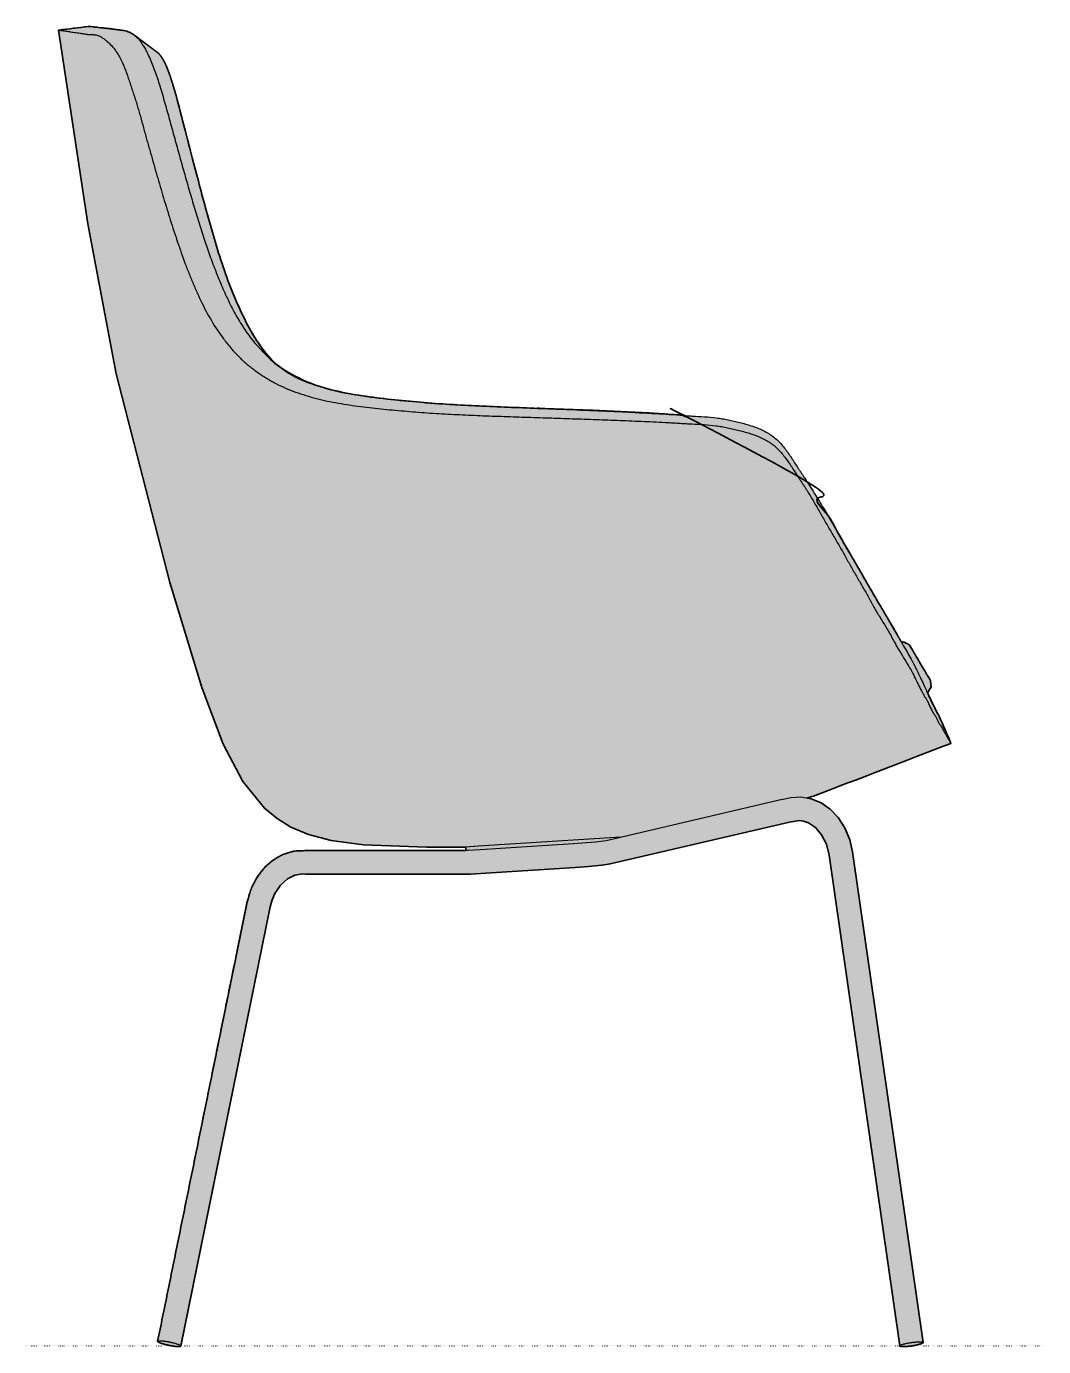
# Model space of a CAD drawing. Header units: millimetres. Extents: x 0 to 1796, y -1115 to 893.
# Drawn here: x 1108 to 1796, y 0 to 892 of the extents above; entities that cross this region are included whole.
import ezdxf

# ---------------------------------------------------------------- set-up
doc = ezdxf.new("R2010")
doc.units = ezdxf.units.MM
doc.linetypes.add('Dots', pattern=[1, 0, -1])
doc.layers.add('Blocks', color=7, linetype='Continuous')
doc.layers.add('Blocks$Fill', color=7, linetype='Continuous', true_color=0xffffff)
for name, color, linetype, lineweight, true_color in [('Blocks$Inner', 7, 'Continuous', 25, 0x007f00), ('Blocks$Outline', 7, 'Continuous', 35, 0xff3f3f), ('Groud', 7, 'Dots', 25, 0x243775)]:
    doc.layers.add(name, color=color, linetype=linetype, lineweight=lineweight, true_color=true_color)

# ---------------------------------------------------------------- blocks, each defined once
blk = doc.blocks.new('Little Giraffe Lounge Chair Side')
at = {"layer": 'Blocks$Fill'}
blk.add_hatch(color=256, dxfattribs=at).paths.add_polyline_path([(88.68, 3.18), (88.67, 3.17), (88.67, 3.17), (88.67, 3.17), (88.67, 3.16), (88.67, 3.16), (88.67, 3.15), (88.67, 3.15), (88.67, 3.15), (88.67, 3.14), (88.67, 3.14), (88.67, 3.14), (88.67, 3.13), (88.67, 3.13), (88.67, 3.12), (88.67, 3.12), (88.67, 3.12), (88.67, 3.11), (88.67, 3.11), (88.67, 3.1), (88.67, 3.1), (88.68, 3.1), (88.68, 3.09), (88.68, 3.09), (88.68, 3.08), (88.68, 3.08), (88.68, 3.07), (88.69, 3.06), (88.69, 3.05), (88.69, 3.04), (88.7, 3.04), (88.7, 3.03), (88.71, 3.02), (88.71, 3.01), (88.72, 3), (88.72, 2.99), (88.73, 2.98), (88.74, 2.97), (88.74, 2.96), (88.75, 2.95), (88.76, 2.94), (88.77, 2.93), (88.77, 2.92), (88.78, 2.91), (88.8, 2.89), (88.82, 2.87), (88.85, 2.85), (88.87, 2.83), (88.89, 2.81), (88.92, 2.79), (88.95, 2.77), (88.98, 2.74), (89.01, 2.72), (89.08, 2.67), (89.16, 2.63), (89.24, 2.58), (89.33, 2.53), (89.44, 2.47), (89.57, 2.4), (89.7, 2.34), (89.85, 2.27), (90.17, 2.13), (90.53, 1.99), (90.91, 1.85), (91.33, 1.71), (92.24, 1.42), (93.23, 1.14), (94.25, 0.88), (95.28, 0.64), (96.28, 0.43), (98.03, 0.1), (98.93, -0.04), (99.81, -0.17), (100.67, -0.26), (101.47, -0.34), (101.84, -0.36), (102.19, -0.38), (102.52, -0.39), (102.82, -0.39), (103.01, -0.39), (103.18, -0.38), (103.34, -0.37), (103.48, -0.36), (103.62, -0.34), (103.68, -0.33), (103.74, -0.32), (103.8, -0.31), (103.85, -0.3), (103.91, -0.29), (103.96, -0.28), (104, -0.27), (104.04, -0.25), (104.06, -0.25), (104.08, -0.24), (104.1, -0.23), (104.12, -0.23), (104.14, -0.22), (104.15, -0.21), (104.17, -0.2), (104.19, -0.2), (104.2, -0.19), (104.21, -0.18), (104.23, -0.17), (104.24, -0.16), (104.25, -0.16), (104.26, -0.15), (104.26, -0.15), (104.27, -0.14), (104.27, -0.14), (104.28, -0.13), (104.28, -0.13), (104.29, -0.13), (104.29, -0.12), (104.3, -0.12), (104.3, -0.11), (104.31, -0.11), (104.31, -0.1), (104.31, -0.1), (104.32, -0.09), (104.32, -0.09), (104.32, -0.08), (104.33, -0.08), (104.33, -0.07), (104.33, -0.07), (104.34, -0.07), (104.34, -0.06), (104.34, -0.06), (104.34, -0.05), (104.34, -0.05), (104.35, -0.04), (104.35, -0.04), (104.35, -0.03), (104.35, -0.03), (104.35, -0.02), (104.35, -0.02), (104.35, -0.01), (104.36, 0), (164.76, 296.92), (166.05, 301.61), (167.93, 306), (171.74, 311.66), (176.36, 315.81), (181.43, 318.31), (186.66, 319.16), (188.9, 319.05), (299.87, 319.1), (370.78, 323.47), (379.91, 324.16), (388.88, 325.12), (394.49, 325.89), (515.6, 354.24), (522.37, 355.27), (525.08, 354.88), (528.49, 353.7), (533.15, 350.59), (537.33, 345.7), (540.57, 339.22), (542.45, 331.75), (590.14, 0.07), (590.14, 0.06), (590.14, 0.06), (590.14, 0.05), (590.14, 0.05), (590.14, 0.04), (590.14, 0.04), (590.14, 0.04), (590.14, 0.03), (590.15, 0.03), (590.15, 0.02), (590.15, 0.02), (590.15, 0.01), (590.15, 0.01), (590.16, 0), (590.16, 0), (590.16, -0.01), (590.16, -0.01), (590.17, -0.02), (590.17, -0.02), (590.17, -0.03), (590.18, -0.03), (590.18, -0.03), (590.18, -0.04), (590.19, -0.04), (590.19, -0.05), (590.2, -0.05), (590.2, -0.06), (590.2, -0.06), (590.21, -0.07), (590.21, -0.07), (590.22, -0.07), (590.22, -0.08), (590.23, -0.09), (590.25, -0.1), (590.26, -0.11), (590.27, -0.11), (590.28, -0.12), (590.3, -0.13), (590.31, -0.14), (590.33, -0.15), (590.34, -0.15), (590.36, -0.16), (590.38, -0.17), (590.4, -0.18), (590.43, -0.19), (590.47, -0.21), (590.52, -0.22), (590.57, -0.24), (590.62, -0.25), (590.67, -0.26), (590.72, -0.28), (590.84, -0.3), (590.97, -0.32), (591.12, -0.34), (591.27, -0.36), (591.43, -0.37), (591.61, -0.39), (591.91, -0.4), (592.24, -0.41), (592.59, -0.42), (592.97, -0.41), (593.77, -0.39), (594.64, -0.34), (595.53, -0.26), (596.44, -0.17), (598.22, 0.05), (599.66, 0.28), (601.12, 0.55), (601.84, 0.7), (602.53, 0.86), (603.18, 1.02), (603.77, 1.19), (604.31, 1.35), (604.55, 1.44), (604.78, 1.52), (604.98, 1.6), (605.17, 1.68), (605.33, 1.75), (605.41, 1.79), (605.48, 1.83), (605.55, 1.86), (605.61, 1.9), (605.66, 1.93), (605.72, 1.97), (605.74, 1.98), (605.76, 2), (605.78, 2.02), (605.81, 2.03), (605.82, 2.05), (605.84, 2.07), (605.86, 2.08), (605.87, 2.1), (605.89, 2.11), (605.9, 2.12), (605.9, 2.13), (605.91, 2.14), (605.92, 2.14), (605.92, 2.15), (605.93, 2.16), (605.93, 2.17), (605.94, 2.17), (605.94, 2.18), (605.95, 2.19), (605.95, 2.2), (605.95, 2.2), (605.96, 2.21), (605.96, 2.22), (605.96, 2.22), (605.97, 2.23), (605.97, 2.24), (605.97, 2.24), (605.97, 2.25), (605.97, 2.26), (605.98, 2.27), (605.98, 2.27), (605.98, 2.28), (605.98, 2.29), (605.98, 2.29), (605.98, 2.3), (605.98, 2.3), (605.98, 2.31), (605.98, 2.32), (605.98, 2.32), (605.98, 2.33), (558.29, 334.02), (556.46, 342.13), (553.16, 350.26), (548.65, 357.32), (543.26, 363), (537.07, 367.28), (530.33, 370.04), (527.48, 370.53), (531.88, 371.72), (624.8, 407.47), (616.79, 425.91), (616.59, 426.23), (616.35, 426.64), (615.74, 427.73), (615, 429.12), (611.17, 436.89), (608.91, 441.51), (611.31, 445.68), (610.99, 449.6), (610.98, 449.62), (610.98, 449.64), (610.97, 449.67), (610.96, 449.71), (610.94, 449.75), (610.93, 449.8), (610.91, 449.84), (610.87, 449.94), (610.82, 450.05), (610.77, 450.16), (610.65, 450.41), (610.5, 450.69), (610.33, 450.99), (597.28, 473.11), (597.25, 473.16), (597.24, 473.19), (597.19, 473.27), (597.13, 473.34), (597.08, 473.41), (597.02, 473.49), (596.96, 473.56), (596.89, 473.64), (596.83, 473.71), (596.76, 473.79), (596.68, 473.86), (596.6, 473.94), (596.52, 474.01), (596.44, 474.09), (596.34, 474.16), (596.25, 474.24), (596.15, 474.32), (596.05, 474.39), (595.94, 474.47), (595.83, 474.54), (595.71, 474.62), (595.58, 474.69), (595.45, 474.77), (595.32, 474.84), (595.03, 474.99), (594.73, 475.14), (594.4, 475.29), (594.05, 475.43), (593.67, 475.57), (593.1, 475.77), (592.47, 475.96), (591.78, 476.16), (591.02, 476.35), (538.8, 566.16), (529.13, 581.91), (516.94, 600.55), (514.65, 603.89), (513.47, 605.51), (512.26, 607.09), (511.02, 608.63), (510.38, 609.38), (509.73, 610.11), (509.07, 610.82), (508.4, 611.52), (507.71, 612.2), (507.01, 612.86), (506.3, 613.5), (505.57, 614.12), (504.83, 614.72), (504.07, 615.3), (503.29, 615.86), (502.49, 616.39), (501.68, 616.91), (500.85, 617.4), (500.01, 617.88), (499.15, 618.34), (498.28, 618.79), (497.39, 619.22), (496.5, 619.63), (495.59, 620.03), (493.73, 620.79), (491.84, 621.49), (489.92, 622.15), (487.98, 622.76), (486.01, 623.34), (482.05, 624.39), (474.16, 626.21), (472.21, 626.61), (470.25, 626.97), (468.28, 627.27), (466.29, 627.54), (462.31, 627.97), (458.29, 628.3), (448.1, 628.89), (446.9, 628.98), (444.46, 629.23), (439.2, 629.62), (298.75, 635.93), (275.56, 637.35), (252.55, 639.36), (241.15, 640.59), (229.88, 642.01), (224.32, 642.81), (218.82, 643.72), (213.4, 644.76), (210.72, 645.34), (208.07, 645.98), (205.34, 646.69), (202.64, 647.46), (199.97, 648.29), (197.33, 649.18), (194.71, 650.13), (192.13, 651.14), (189.57, 652.2), (187.04, 653.32), (184.54, 654.5), (182.06, 655.74), (179.62, 657.04), (177.2, 658.39), (174.81, 659.8), (172.45, 661.28), (170.11, 662.81), (167.8, 664.39), (167.19, 665.09), (166.01, 666.44), (163.64, 669.29), (161.59, 671.86), (159.59, 674.49), (157.66, 677.18), (155.78, 679.93), (153.96, 682.74), (152.2, 685.61), (150.51, 688.53), (148.87, 691.5), (147.28, 694.52), (145.74, 697.58), (142.8, 703.8), (140.06, 710.15), (137.51, 716.6), (135.16, 723.13), (130.76, 736.41), (126.6, 749.98), (99.74, 850.27), (97.5, 857.46), (96.44, 860.53), (95.28, 863.55), (94.5, 865.42), (93.75, 867.09), (93.25, 868.1), (92.67, 869.19), (91.91, 870.52), (91.42, 871.32), (91.14, 871.74), (90.97, 871.99), (90.85, 872.15), (90.63, 872.43), (90.52, 872.57), (90.3, 872.83), (89.95, 873.22), (89.59, 873.6), (89.29, 873.9), (89, 874.19), (88.71, 874.45), (88.41, 874.7), (88.23, 874.85), (88.05, 874.99), (73.45, 885.89), (72.38, 886.68), (71.91, 887.02), (71.38, 887.39), (71.21, 887.5), (71.04, 887.61), (70.87, 887.71), (70.7, 887.81), (70.52, 887.91), (70.35, 887.99), (70.17, 888.08), (69.99, 888.16), (69.81, 888.24), (69.45, 888.38), (69.09, 888.51), (68.26, 888.79), (67.8, 888.93), (67.35, 889.05), (66.91, 889.16), (66.47, 889.26), (66.03, 889.35), (65.17, 889.51), (63.46, 889.77), (55.37, 890.82), (49.97, 891.35), (44.61, 891.98), (43.66, 892.07), (42.79, 892.14), (42.1, 892.18), (41.87, 892.19), (41.78, 892.19), (41.75, 892.19), (41.73, 892.19), (41.72, 892.19), (21.97, 889.74), (21.92, 889.74), (21.88, 889.74), (21.86, 889.75), (21.84, 889.75), (21.83, 889.75), (21.81, 889.75), (21.81, 889.75), (21.8, 889.75), (21.79, 889.75), (21.79, 889.74), (21.79, 889.74), (21.78, 889.74), (21.78, 889.74), (21.78, 889.74), (21.78, 889.74), (21.78, 889.74), (21.77, 889.74), (21.77, 889.74), (21.77, 889.74), (21.77, 889.74), (21.77, 889.74), (21.77, 889.74), (21.77, 889.74), (21.77, 889.74), (21.77, 889.74), (21.77, 889.74), (21.77, 889.74), (21.77, 889.74), (21.77, 889.74), (21.77, 889.74), (21.76, 889.74), (21.76, 889.74), (21.76, 889.74), (21.76, 889.74), (21.76, 889.74), (21.76, 889.74), (21.76, 889.74), (21.76, 889.74), (21.76, 889.74), (21.76, 889.74), (21.76, 889.74), (21.76, 889.74), (21.76, 889.74), (21.76, 889.74), (21.76, 889.73), (21.76, 889.73), (21.76, 889.73), (21.76, 889.73), (21.76, 889.73), (21.76, 889.73), (21.76, 889.73), (21.76, 889.73), (21.76, 889.73), (21.76, 889.73), (21.76, 889.73), (21.76, 889.73), (21.76, 889.73), (21.76, 889.73), (21.76, 889.73), (21.76, 889.73), (21.76, 889.73), (21.76, 889.73), (21.76, 889.73), (21.76, 889.73), (21.76, 889.73), (21.76, 889.73), (21.76, 889.73), (21.76, 889.73), (21.76, 889.73), (21.76, 889.73), (21.76, 889.73), (21.76, 889.73), (21.76, 889.73), (21.76, 889.73), (21.76, 889.73), (21.76, 889.73), (41.42, 758.82), (60.68, 657.36), (96.8, 516.23), (118.49, 445.18), (132.95, 406.83), (146.2, 381.63), (160.89, 363.61), (169.34, 356.58), (178.78, 350.81), (190.65, 345.83), (206.01, 341.78), (227.87, 338.75), (270.4, 337.19), (290.82, 337.23), (296.86, 337.33), (297.02, 334.96), (190.02, 334.99), (180.8, 334.62), (173.78, 332.53), (167.02, 328.8), (160.91, 323.53), (155.71, 316.8), (151.69, 308.87), (149.09, 300.1)], flags=0)
at = {"layer": 'Blocks$Inner'}
for p, q in [((21.78, 889.71), (41.72, 892.19)), ((296.86, 337.33), (297.03, 334.87))]:
    blk.add_line(p, q, dxfattribs=at)
for points in [[(401.8, 344), (305.2, 337.9), (296.86, 337.33), (290.82, 337.23), (270.4, 337.19), (227.87, 338.75), (206.01, 341.78), (190.65, 345.83), (178.78, 350.81), (169.34, 356.58), (160.89, 363.61), (146.2, 381.63), (132.95, 406.83), (118.49, 445.18), (96.8, 516.23), (60.68, 657.36), (41.42, 758.82), (21.76, 889.73), (21.76, 889.73)], [(72.27, 886.76), (73.45, 885.89), (88.05, 874.99)], [(610.99, 449.6), (611.31, 445.68), (608.91, 441.51)], [(616.79, 425.91), (624.8, 407.47), (531.88, 371.72), (527.48, 370.53)], [(510.8, 369.48), (391.71, 341.64), (384.48, 340.71), (375.8, 339.87), (369.79, 339.44), (320.27, 336.39), (306.6, 335.52), (298.27, 334.96), (190.02, 334.99), (180.8, 334.62), (173.78, 332.53), (167.02, 328.8), (160.91, 323.53), (155.71, 316.8), (151.69, 308.87), (149.09, 300.1), (88.67, 3.17)], [(510.52, 369.4), (516.55, 370.92), (523.23, 371.24), (530.33, 370.04), (537.07, 367.28), (543.26, 363), (548.65, 357.32), (553.16, 350.26), (556.46, 342.13), (558.29, 334.02), (605.98, 2.32)], [(590.14, 0.05), (542.45, 331.75), (540.57, 339.22), (537.33, 345.7), (533.15, 350.59), (528.49, 353.7), (525.08, 354.88), (522.37, 355.27), (515.6, 354.24), (394.49, 325.89), (388.88, 325.12), (379.91, 324.16), (370.78, 323.47), (299.87, 319.1), (188.9, 319.05), (186.66, 319.16), (181.43, 318.31), (176.36, 315.81), (171.74, 311.66), (167.93, 306), (166.05, 301.61), (164.76, 296.92), (104.35, -0.02)]]:
    blk.add_lwpolyline(points, dxfattribs=at)
for points, knots in [([(21.8, 889.69), (21.65, 889.79), (22.26, 889.69), (25.23, 889.3), (28.95, 888.65), (31.85, 888.26), (34.44, 887.91), (36.52, 887.6), (38.35, 887.31), (39.67, 887.1), (40.44, 886.97), (41.02, 886.87), (41.61, 886.79), (42.4, 886.72), (43.79, 886.67), (45.82, 886.66), (47.93, 886.33), (49.46, 885.72), (50.36, 885.24), (51.03, 884.8), (51.73, 884.3), (52.67, 883.61), (54.38, 882.27), (56.91, 879.96), (59.46, 877), (61.44, 874.14), (63.36, 870.97), (65.63, 866.09), (67.81, 860.27), (69.49, 855.37), (70.72, 851.64), (71.73, 848.53), (72.42, 846.39), (72.82, 845.18), (73.11, 844.28), (73.41, 843.38), (73.8, 842.18), (74.47, 840.05), (75.4, 836.97), (76.49, 833.2), (77.91, 828.13), (79.29, 823.02), (80.68, 817.92), (81.74, 814.14), (82.81, 810.38), (84.24, 805.35), (86.02, 799.05), (88.19, 791.47), (91.13, 781.38), (94.86, 768.82), (99.58, 753.83), (103.76, 741.49), (107.31, 731.74), (110.13, 724.49), (113.1, 717.29), (117.25, 707.78), (122.93, 696.33), (129.58, 685.81), (135.47, 677.97), (140.12, 672.41), (145.14, 667.24), (150.57, 662.5), (155.35, 658.9), (159.3, 656.21), (162.3, 654.27), (165.35, 652.44), (169.55, 650.16), (175.01, 647.61), (181.83, 644.96), (188.81, 642.61), (195.93, 640.57), (205.68, 638.31), (218.27, 636.15), (231.08, 634.49), (241.4, 633.39), (249.25, 632.7), (257.13, 632.05), (264.97, 631.39), (272.82, 630.79), (280.76, 630.31), (288.73, 629.91), (296.67, 629.52), (304.63, 629.16), (315.32, 628.75), (328.82, 628.29), (345.03, 627.78), (360.95, 627.27), (376.84, 626.7), (393.11, 626.14), (409.39, 625.48), (422.91, 624.93), (432.34, 624.45), (437.73, 624.13), (441.77, 623.86), (445.81, 623.61), (451.21, 623.33), (457.95, 622.98), (464.63, 622.39), (469.24, 621.72), (471.86, 621.26), (473.8, 620.85), (475.75, 620.41), (478.38, 619.82), (483.02, 618.72), (489.64, 616.9), (497.18, 614.01), (503.9, 610.17), (509.5, 604.92), (514.37, 598.6), (518.08, 592.92), (520.63, 588.94), (522.08, 586.7), (523.19, 585.04), (524.29, 583.4), (525.02, 582.28), (525.39, 581.71), (525.4, 581.69)], [0, 0, 0, 0, 0.025641, 0.0512821, 0.0641026, 0.0769231, 0.0833333, 0.0897436, 0.0961538, 0.099359, 0.1009615, 0.1025641, 0.1041667, 0.1057692, 0.1089744, 0.1153846, 0.1217949, 0.125, 0.1266026, 0.1282051, 0.1298077, 0.1314103, 0.1346154, 0.1410256, 0.1474359, 0.150641, 0.1538462, 0.1602564, 0.1666667, 0.1698718, 0.1730769, 0.1762821, 0.1778846, 0.1786859, 0.1794872, 0.1802885, 0.1810897, 0.1826923, 0.1858974, 0.1891026, 0.1923077, 0.1987179, 0.2019231, 0.2051282, 0.2083333, 0.2115385, 0.2179487, 0.224359, 0.2307692, 0.2435897, 0.2564103, 0.2692308, 0.275641, 0.2820513, 0.2884615, 0.2948718, 0.3076923, 0.3205128, 0.3269231, 0.3333333, 0.3397436, 0.3461538, 0.3525641, 0.3557692, 0.3589744, 0.3621795, 0.3653846, 0.3717949, 0.3782051, 0.3846154, 0.3910256, 0.3974359, 0.4102564, 0.4230769, 0.4294872, 0.4358974, 0.4423077, 0.4487179, 0.4551282, 0.4615385, 0.4679487, 0.474359, 0.4807692, 0.4871795, 0.5, 0.5128205, 0.525641, 0.5384615, 0.5512821, 0.5641026, 0.5769231, 0.5833333, 0.5865385, 0.5897436, 0.5929487, 0.5961538, 0.6025641, 0.6089744, 0.6121795, 0.6137821, 0.6153846, 0.6169872, 0.6185897, 0.6217949, 0.6282051, 0.6346154, 0.6410256, 0.6474359, 0.6538462, 0.6602564, 0.6634615, 0.6650641, 0.6666667, 0.6682692, 0.6698718, 0.6699098, 0.6699098, 0.6699098, 0.6699098]), ([(41.72, 892.19), (41.99, 892.21), (43.78, 892.08), (46.08, 891.8), (49.06, 891.41), (52.48, 891.13), (55.33, 890.84), (58.44, 890.42), (61.18, 890.07), (63.46, 889.77), (65.74, 889.45), (67.47, 889.07), (68.72, 888.64)], [20.093282, 20.093282, 20.093282, 20.093282, 20.393282, 20.493282, 20.643282, 20.718282, 20.793282, 20.868282, 20.943282, 20.980782, 21.018282, 21.093282, 21.093282, 21.093282, 21.093282]), ([(71.55, 887.27), (72.08, 886.92), (72.86, 886.33), (73.96, 885.4), (74.59, 884.83), (74.91, 884.53)], [22.093282, 22.093282, 22.093282, 22.093282, 22.593282, 22.843282, 23.093282, 23.093282, 23.093282, 23.093282]), ([(88.05, 874.99), (88.17, 874.9), (88.68, 874.5), (89.19, 874.02), (89.59, 873.6)], [-569.8972977, -569.8972977, -569.8972977, -569.8972977, -569.7406453, -569.2405778, -569.2405778, -569.2405778, -569.2405778]), ([(81.58, 874.4), (82.27, 873.03), (83.61, 870.16), (86.18, 863.96), (87.87, 859.11), (88.93, 855.88)], [26.093282, 26.093282, 26.093282, 26.093282, 26.343282, 26.593282, 27.093282, 27.093282, 27.093282, 27.093282]), ([(90.3, 872.83), (90.37, 872.74), (90.48, 872.61), (90.63, 872.43), (90.74, 872.29), (90.85, 872.15), (90.96, 872.01), (91.05, 871.87), (91.21, 871.65), (91.42, 871.32), (91.6, 871.02), (91.7, 870.87)], [-568.240578, -568.240578, -568.240578, -568.240578, -567.635215, -567.332534, -567.029852, -566.719519, -566.409187, -566.164919, -565.920652, -565.155963, -564.391274, -564.391274, -564.391274, -564.391274]), ([(91.7, 870.87), (91.77, 870.75), (91.87, 870.58), (92.02, 870.34), (92.18, 870.06), (92.35, 869.76), (92.53, 869.44), (92.67, 869.19), (92.81, 868.93), (92.96, 868.66), (93.1, 868.38), (93.24, 868.11), (93.37, 867.85), (93.5, 867.6), (93.62, 867.35), (93.7, 867.17), (93.75, 867.09)], [-564.391274, -564.391274, -564.391274, -564.391274, -563.796584, -563.49924, -563.201895, -562.437708, -562.055614, -561.67352, -561.264848, -560.856176, -560.447503, -560.038831, -559.681013, -559.323195, -558.965376, -558.607558, -558.607558, -558.607558, -558.607558]), ([(93.75, 867.09), (93.77, 867.02), (93.83, 866.9), (93.92, 866.71), (94.01, 866.52), (94.1, 866.32), (94.2, 866.1), (94.34, 865.8), (94.61, 865.17), (94.94, 864.39), (95.28, 863.55), (95.53, 862.93), (95.77, 862.32), (95.99, 861.73), (96.22, 861.13), (96.44, 860.53), (96.65, 859.92), (96.87, 859.31), (97.08, 858.7), (97.29, 858.08), (97.5, 857.46), (97.71, 856.81), (97.93, 856.13), (98.36, 854.8), (98.66, 853.82)], [-558.607558, -558.607558, -558.607558, -558.607558, -558.349742, -558.091927, -557.834111, -557.576295, -557.277526, -556.978758, -556.38122, -554.808754, -554.022522, -553.236289, -552.525683, -551.815077, -551.104471, -550.393865, -549.688457, -548.983049, -548.277641, -547.572232, -546.873642, -546.175052, -545.392966, -541.738693, -541.738693, -541.738693, -541.738693]), ([(88.93, 855.88), (89.47, 854.21), (90.58, 850.62), (92.3, 844.72), (94, 838.76), (95.52, 833.32), (97.07, 827.76), (98.64, 822.07), (100.22, 816.34), (102.31, 808.73), (104.94, 799.23), (108.16, 787.76), (111.47, 776.37), (114.31, 766.83), (116.66, 759.15), (118.48, 753.31), (120.29, 747.68), (122.06, 742.43), (123.94, 737.16), (126.02, 731.56), (128.22, 725.86), (131.21, 718.45), (135.14, 709.4), (140.3, 698.97), (146.12, 689.13), (150.48, 683.06), (152.79, 680.15), (157.13, 674.7), (161.93, 669.68), (167.19, 665.09)], [27.0932816, 27.0932816, 27.0932816, 27.0932816, 27.1160089, 27.1387361, 27.1614634, 27.1841907, 27.206918, 27.2296452, 27.2523725, 27.2750998, 27.3205543, 27.3660089, 27.4114634, 27.456918, 27.4796452, 27.5023725, 27.5250998, 27.5478271, 27.5705543, 27.5932816, 27.6160089, 27.6387361, 27.6841907, 27.7296452, 27.7750998, 27.8205543, 27.8205543, 27.8205543, 27.9057593, 27.9057593, 27.9057593, 27.9057593]), ([(98.66, 853.82), (98.7, 853.69), (98.78, 853.42), (98.91, 853.04), (99.02, 852.67), (99.17, 852.18), (99.36, 851.55), (99.57, 850.87), (99.74, 850.27), (99.95, 849.55), (100.17, 848.81), (100.39, 848.03), (100.56, 847.43), (100.73, 846.83), (100.84, 846.43), (100.89, 846.23)], [-541.738693, -541.738693, -541.738693, -541.738693, -541.292719, -540.846744, -540.458325, -540.069905, -539.235835, -538.401764, -537.850892, -537.30002, -536.07764, -535.436239, -534.794838, -534.158371, -533.521905, -533.521905, -533.521905, -533.521905]), ([(167.8, 664.39), (180.03, 655.77), (193.45, 649.63), (208.07, 645.98), (215.11, 644.22), (229.74, 641.85), (252.51, 639.27), (275.53, 637.25), (298.74, 635.86), (322.04, 634.86), (345.45, 633.99), (368.9, 633.09), (400.15, 631.8), (423.69, 630.73), (439.2, 629.62)], [-532.641516, -532.641516, -532.641516, -532.641516, -532.433962, -532.433962, -532.433962, -532.333962, -532.233962, -532.133962, -532.033962, -531.933962, -531.833962, -531.733962, -531.633962, -531.433962, -531.433962, -531.433962, -531.433962]), ([(433.37, 630.01), (433.02, 630.03), (429.52, 630.27), (422.88, 630.7), (410.29, 631.4), (394.55, 632.16), (373.52, 633.02), (357.18, 633.6), (347.13, 633.96), (345.46, 634.03)], [-0.9357013, -0.9357013, -0.9357013, -0.9357013, -0.9318182, -0.8977273, -0.8636364, -0.7954545, -0.7272727, -0.6363636, -0.6181801, -0.6181801, -0.6181801, -0.6181801]), ([(444.19, 629.26), (444.51, 629.24), (447.19, 628.92), (451.56, 628.7), (458.3, 628.34), (464.98, 627.75), (469.6, 627.09), (472.21, 626.62), (474.16, 626.22), (476.11, 625.78), (478.74, 625.19), (483.37, 624.09), (489.99, 622.27), (497.53, 619.37), (504.25, 615.53), (509.85, 610.29), (514.72, 603.97), (518.43, 598.29), (520.98, 594.31), (522.44, 592.07), (523.54, 590.41), (524.64, 588.77), (525.37, 587.64), (525.74, 587.07), (525.75, 587.06)], [-530.43396177, -530.43396177, -530.43396177, -530.43396177, -530.43319377, -530.42998864, -530.42357838, -530.41716813, -530.413963, -530.41236044, -530.41075787, -530.40915531, -530.40755274, -530.40434762, -530.39793736, -530.3915271, -530.38511685, -530.37870659, -530.37229633, -530.36588608, -530.36268095, -530.36107838, -530.35947582, -530.35787326, -530.35627069, -530.35623265, -530.35623265, -530.35623265, -530.35623265]), ([(525.45, 581.61), (526.15, 580.54), (528.24, 577.22), (531.64, 571.58), (535.62, 564.68), (539.53, 557.74), (543.5, 550.89), (547.49, 544.14), (550.76, 538.51), (553.33, 533.97), (555.2, 530.52), (557.08, 527.09), (559.65, 522.6), (562.9, 517.07), (566.1, 511.56), (568.25, 507.68), (569.46, 505.45), (570.34, 503.77), (571.23, 502.1), (572.45, 499.91), (574.65, 496.13), (577.89, 490.89), (581.07, 485.73), (583.16, 482.12), (584.3, 480.06), (585.12, 478.51), (585.94, 476.96), (587.06, 474.93), (589.05, 471.44), (591.96, 466.66), (595.35, 461.2), (598.35, 455.98), (600.85, 450.92), (603.17, 446.21), (605, 442.67), (606.25, 440.44), (606.95, 439.23), (607.47, 438.36), (607.98, 437.51), (608.6, 436.4), (609.58, 434.51), (610.75, 432), (611.79, 429.8), (612.55, 428.44), (613, 427.72), (613.35, 427.21), (613.7, 426.72), (614.11, 426.07), (614.76, 424.97), (615.48, 423.49), (616.1, 422.16), (616.63, 421.19), (617.08, 420.53), (617.55, 419.91), (618.1, 419.09), (618.68, 418.08), (619.27, 416.9), (620.05, 415.42), (621.03, 413.77), (622.03, 412.05), (622.83, 410.59), (623.56, 409.48), (624.08, 408.63), (624.56, 407.83), (624.8, 407.47)], [0.669993, 0.669993, 0.669993, 0.669993, 0.6730769, 0.6794872, 0.6858974, 0.6923077, 0.6987179, 0.7051282, 0.7115385, 0.7147436, 0.7179487, 0.7211538, 0.724359, 0.7307692, 0.7371795, 0.7403846, 0.7419872, 0.7435897, 0.7451923, 0.7467949, 0.75, 0.7564103, 0.7628205, 0.7660256, 0.7676282, 0.7692308, 0.7708333, 0.7724359, 0.775641, 0.7820513, 0.7884615, 0.7948718, 0.8012821, 0.8076923, 0.8141026, 0.8173077, 0.8189103, 0.8205128, 0.8221154, 0.8237179, 0.8269231, 0.8333333, 0.8397436, 0.8429487, 0.8445513, 0.8461538, 0.8477564, 0.849359, 0.8525641, 0.8589744, 0.8653846, 0.8685897, 0.8717949, 0.875, 0.8782051, 0.8846154, 0.8910256, 0.8974359, 0.9102564, 0.9230769, 0.9358974, 0.9487179, 0.9615385, 0.9997808, 0.9997808, 0.9997808, 0.9997808]), ([(525.75, 587.06), (528.05, 583.67), (532.45, 576.69), (540.94, 562.66), (551.21, 545.08), (563.36, 523.94), (575.27, 503.28), (582.99, 490.3), (586.58, 484.14)], [-530.356233, -530.356233, -530.356233, -530.356233, -530.256233, -530.156233, -529.956233, -529.756233, -529.556233, -529.356233, -529.356233, -529.356233, -529.356233]), ([(591.02, 476.35), (592.08, 476.09), (594.16, 475.48), (596.25, 474.39), (596.97, 473.59), (597.24, 473.19)], [-0.27110297, -0.27110297, -0.27110297, -0.27110297, -0.265625, -0.2578125, -0.25, -0.25, -0.25, -0.25]), ([(597.24, 473.19), (597.32, 473.03), (608.37, 454.2), (609.23, 452.76), (610.29, 451.14), (610.91, 449.94), (610.99, 449.6)], [-0.25, -0.25, -0.25, -0.25, -0.2440476, -0.2261905, -0.1904762, -0.1190476, -0.1190476, -0.1190476, -0.1190476]), ([(605.15, 449.72), (605.91, 448.08), (607.17, 445.23), (609.23, 440.78), (612.13, 434.97), (614.66, 429.64), (616.33, 426.62), (616.79, 425.91)], [-522.356233, -522.356233, -522.356233, -522.356233, -522.284804, -522.213376, -522.070518, -521.784804, -521.356233, -521.356233, -521.356233, -521.356233])]:
    blk.add_open_spline(points, degree=3, knots=knots, dxfattribs=at)
for points in [[(68.72, 888.64), (69.21, 888.48), (70.18, 888.12), (71.11, 887.59), (71.55, 887.27)], [(74.91, 884.53), (75.08, 884.38), (75.44, 884.06), (75.79, 883.69), (75.96, 883.5)], [(75.96, 883.5), (76.37, 882.99), (77.14, 881.96), (77.94, 880.67), (78.36, 879.97)], [(78.36, 879.97), (78.91, 879.19), (80, 877.51), (81.06, 875.51), (81.58, 874.4)], [(89.59, 873.6), (89.71, 873.48), (89.95, 873.22), (90.18, 872.96), (90.3, 872.83)], [(439.2, 629.62), (440.03, 629.56), (441.69, 629.44), (443.36, 629.32), (444.19, 629.26)], [(586.58, 484.14), (588.67, 480.5), (592.63, 473.45), (596.26, 467.27), (597.82, 464.41)], [(597.82, 464.41), (598.16, 463.82), (598.79, 462.66), (599.37, 461.54), (599.65, 461)], [(599.65, 461), (600.07, 460.17), (600.87, 458.58), (601.61, 457.1), (601.96, 456.39)], [(601.96, 456.39), (602.09, 456.12), (602.35, 455.59), (602.6, 455.08), (602.73, 454.82)], [(602.73, 454.82), (602.76, 454.76), (602.82, 454.62), (602.88, 454.49), (602.92, 454.43)], [(602.92, 454.43), (603.07, 454.11), (603.37, 453.49), (603.66, 452.89), (603.8, 452.6)], [(603.8, 452.6), (604.04, 452.08), (604.51, 451.09), (604.94, 450.17), (605.15, 449.72)]]:
    blk.add_open_spline(points, degree=3, dxfattribs=at)
for points, weights in [([(100.89, 846.23), (100.97, 845.95), (101.05, 845.67)], [1, 0.917398757212, 0.918130396506]), ([(88.67, 3.17), (88.62, 2.91), (89.33, 2.53)], [0.999999949133, 0.914981216572, 0.879319634895])]:
    blk.add_rational_spline(points, weights, degree=2, dxfattribs=at)
for points, weights, degree, knots in [([(101.05, 845.67), (103.48, 836.52), (107.04, 822.9), (111.73, 804.66), (116.48, 786.34), (121.34, 768.26), (125.91, 752.24), (128.63, 743.16), (130.75, 736.4), (132.92, 729.72), (135.14, 723.12), (137.48, 716.59), (140.02, 710.14), (142.77, 703.78), (145.71, 697.55), (148.84, 691.48), (153.27, 683.6), (158.21, 676.18), (163.02, 670), (165.21, 667.38), (166.01, 666.44), (166.6, 665.75), (167.2, 665.07), (167.8, 664.39)], [0.918130396506, 1, 1, 1, 1, 1, 1, 1, 1, 1, 1, 1, 1, 1, 1, 1, 1, 1, 1, 1, 1, 1, 1, 1], 3, [-533.5159957, -533.5159957, -533.5159957, -533.5159957, -533.3909957, -533.3284957, -533.2659957, -533.1409957, -533.0784957, -533.0472457, -533.0159957, -532.9847457, -532.9534957, -532.9222457, -532.8909957, -532.8597457, -532.8284957, -532.7972457, -532.7659957, -532.7034957, -532.6722457, -532.6545714, -532.6545714, -532.6545714, -532.6415161, -532.6415161, -532.6415161, -532.6415161]), ([(102.82, -0.39), (100.38, -0.41), (96.28, 0.43), (88.44, 2.02), (88.67, 3.17), (88.75, 3.53), (90.2, 3.55)], [0.860469392694, 0.821728478052, 1, 0.707106781187, 1, 0.885403441409, 0.860480322811], 2, [3.756313, 3.756313, 3.756313, 4.712389, 4.712389, 6.283185, 6.283185, 6.897771, 6.897771, 6.897771]), ([(90.2, 3.55), (92.64, 3.57), (96.75, 2.73), (104.59, 1.14), (104.35, -0.02), (104.28, -0.38), (102.82, -0.39)], [0.860469392694, 0.821728478052, 1, 0.707106781187, 1, 0.885378303135, 0.860469392694], 2, [6.897771, 6.897771, 6.897771, 7.853847, 7.853847, 9.424643, 9.424643, 10.039363, 10.039363, 10.039363]), ([(591.61, -0.39), (590.19, -0.3), (590.14, 0.06), (589.98, 1.19), (597.9, 2.33), (602.08, 2.92), (604.51, 2.77)], [0.861003343036, 0.886583986645, 1, 0.707106781187, 1, 0.820522794542, 0.861003343036], 2, [8.816524, 8.816524, 8.816524, 9.424778, 9.424778, 10.995574, 10.995574, 11.958117, 11.958117, 11.958117]), ([(604.51, 2.77), (605.93, 2.67), (605.98, 2.32), (606.14, 1.19), (598.22, 0.05), (594.04, -0.55), (591.61, -0.39)], [0.861003343036, 0.886583986645, 1, 0.707106781187, 1, 0.820522794542, 0.861003343036], 2, [5.674931, 5.674931, 5.674931, 6.283185, 6.283185, 7.853982, 7.853982, 8.816524, 8.816524, 8.816524])]:
    blk.add_rational_spline(points, weights, degree=degree, knots=knots, dxfattribs=at)
at = {"layer": 'Blocks$Outline'}
for points in [[(21.76, 889.73), (41.42, 758.82), (60.68, 657.36), (96.8, 516.23), (118.49, 445.18), (132.95, 406.83), (146.2, 381.63), (160.89, 363.61), (169.34, 356.58), (178.78, 350.81), (190.65, 345.83), (206.01, 341.78), (227.87, 338.75), (270.4, 337.19), (290.82, 337.23), (296.86, 337.33)], [(611.31, 445.68), (610.99, 449.6)], [(608.91, 441.51), (611.31, 445.68)], [(605.98, 2.33), (558.29, 334.02), (556.46, 342.13), (553.16, 350.26), (548.65, 357.32), (543.26, 363), (537.07, 367.28), (530.33, 370.04), (527.48, 370.53)], [(104.36, 0), (164.76, 296.92), (166.05, 301.61), (167.93, 306), (171.74, 311.66), (176.36, 315.81), (181.43, 318.31), (186.66, 319.16), (188.9, 319.05), (299.87, 319.1), (370.78, 323.47), (379.91, 324.16), (388.88, 325.12), (394.49, 325.89), (515.6, 354.24), (522.37, 355.27), (525.08, 354.88), (528.49, 353.7), (533.15, 350.59), (537.33, 345.7), (540.57, 339.22), (542.45, 331.75), (590.14, 0.07)], [(296.86, 337.33), (297.02, 334.96)]]:
    blk.add_lwpolyline(points, dxfattribs=at)
for points, degree, knots in [([(21.97, 889.74), (21.83, 889.75), (21.76, 889.75), (21.76, 889.73), (21.76, 889.73)], 3, [-0.01434687, -0.01434687, -0.01434687, -0.01434687, -0.00402867, -0.0038261, -0.0038261, -0.0038261, -0.0038261]), ([(72.38, 886.68), (72.34, 886.71), (72.07, 886.92), (71.79, 887.11), (71.55, 887.27), (71.11, 887.59), (70.18, 888.12), (69.21, 888.48), (68.72, 888.64), (67.47, 889.07), (65.74, 889.45), (63.46, 889.77), (61.18, 890.07), (58.44, 890.42), (55.33, 890.84), (52.48, 891.13), (49.06, 891.41), (46.08, 891.8), (43.78, 892.08), (41.99, 892.21), (41.72, 892.19), (35.14, 891.37), (28.55, 890.55), (21.97, 889.74)], 3, [-22.355087, -22.355087, -22.355087, -22.355087, -22.32106, -22.093282, -22.093282, -22.093282, -21.593282, -21.093282, -21.093282, -21.093282, -21.018282, -20.980782, -20.943282, -20.868282, -20.793282, -20.718282, -20.643282, -20.493282, -20.393282, -20.093282, -20.093282, -20.093282, -0.196745, -0.196745, -0.196745, -0.196745]), ([(610.99, 449.6), (610.91, 449.94), (610.29, 451.14), (609.23, 452.76), (608.37, 454.2), (597.32, 473.03), (597.24, 473.19), (596.97, 473.59), (596.25, 474.39), (594.16, 475.48), (592.08, 476.09), (591.02, 476.35)], 3, [0.1190476, 0.1190476, 0.1190476, 0.1190476, 0.1904762, 0.2261905, 0.2440476, 0.25, 0.25, 0.25, 0.2578125, 0.265625, 0.271103, 0.271103, 0.271103, 0.271103]), ([(527.48, 370.53), (528.95, 370.93), (530.42, 371.32), (531.88, 371.72), (562.86, 383.64), (593.83, 395.56), (624.8, 407.47), (622.13, 413.62), (619.46, 419.76), (616.79, 425.91), (616.33, 426.62), (614.66, 429.64), (612.17, 434.9), (609.77, 439.69), (608.91, 441.51), (608.91, 441.51)], 3, [499.256933, 499.256933, 499.256933, 499.256933, 500.256933, 500.256933, 500.256933, 501.256933, 501.256933, 501.256933, 521.356233, 521.356233, 521.356233, 521.784804, 522.070518, 522.202056, 522.202056, 522.202056, 522.202056, 522.202056]), ([(297.02, 334.96), (243.52, 334.98), (190.02, 334.99), (185.41, 334.81), (180.8, 334.62), (177.29, 333.57), (173.78, 332.53), (170.4, 330.67), (167.02, 328.8), (163.97, 326.17), (160.91, 323.53), (158.31, 320.16), (155.71, 316.8), (153.7, 312.84), (151.69, 308.87), (150.39, 304.49), (149.09, 300.1), (118.88, 151.64), (88.68, 3.18)], 2, [178.163737, 178.163737, 178.163737, 285.167845, 285.167845, 286.167845, 286.167845, 287.167845, 287.167845, 288.167845, 288.167845, 289.167845, 289.167845, 290.167845, 290.167845, 291.167845, 291.167845, 292.167845, 292.167845, 595.171962, 595.171962, 595.171962])]:
    blk.add_open_spline(points, degree=degree, knots=knots, dxfattribs=at)
for points, weights, degree, knots in [([(591.02, 476.35), (589.59, 478.86), (588.12, 481.47), (586.58, 484.14), (582.99, 490.3), (575.27, 503.28), (563.36, 523.94), (551.21, 545.08), (540.94, 562.66), (532.45, 576.69), (528.05, 583.67), (525.75, 587.06), (525.74, 587.07), (525.37, 587.64), (524.64, 588.77), (523.54, 590.41), (522.44, 592.07), (520.98, 594.31), (518.43, 598.29), (514.72, 603.97), (509.85, 610.29), (504.25, 615.53), (497.53, 619.37), (489.99, 622.27), (483.37, 624.09), (478.74, 625.19), (476.11, 625.78), (474.16, 626.22), (472.21, 626.62), (469.6, 627.09), (464.98, 627.75), (458.3, 628.34), (451.56, 628.7), (447.19, 628.92), (444.51, 629.24), (444.19, 629.26), (443.36, 629.32), (441.69, 629.44), (440.03, 629.56), (439.2, 629.62), (423.69, 630.73), (400.15, 631.8), (368.9, 633.09), (345.45, 633.99), (322.04, 634.86), (298.74, 635.86), (275.53, 637.25), (252.51, 639.27), (229.74, 641.85), (215.11, 644.22), (208.07, 645.98), (193.45, 649.63), (180.03, 655.77), (167.8, 664.39), (167.6, 664.63), (167, 665.3), (166.4, 665.99), (166.01, 666.44), (165.21, 667.38), (163.02, 670), (158.21, 676.18), (153.27, 683.6), (148.84, 691.48), (145.71, 697.55), (142.77, 703.78), (140.02, 710.14), (137.48, 716.59), (135.14, 723.12), (132.92, 729.72), (130.75, 736.4), (128.63, 743.16), (125.91, 752.24), (121.34, 768.26), (116.48, 786.34), (111.73, 804.66), (107.04, 822.9), (103.48, 836.52), (101.05, 845.67), (101, 845.86), (100.94, 846.05), (100.89, 846.23), (100.84, 846.43), (100.73, 846.83), (100.56, 847.43), (100.39, 848.03), (100.17, 848.81), (99.95, 849.55), (99.74, 850.27), (99.57, 850.87), (99.36, 851.55), (99.17, 852.18), (99.02, 852.67), (98.91, 853.04), (98.78, 853.42), (98.7, 853.69), (98.66, 853.82), (98.36, 854.8), (97.93, 856.13), (97.71, 856.81), (97.5, 857.46), (97.29, 858.08), (97.08, 858.7), (96.87, 859.31), (96.65, 859.92), (96.44, 860.53), (96.22, 861.13), (95.99, 861.73), (95.77, 862.32), (95.53, 862.93), (95.28, 863.55), (94.94, 864.39), (94.61, 865.17), (94.34, 865.8), (94.2, 866.1), (94.1, 866.32), (94.01, 866.52), (93.92, 866.71), (93.83, 866.9), (93.77, 867.02), (93.75, 867.09), (93.7, 867.17), (93.62, 867.35), (93.5, 867.6), (93.37, 867.85), (93.24, 868.11), (93.1, 868.38), (92.96, 868.66), (92.81, 868.93), (92.67, 869.19), (92.53, 869.44), (92.35, 869.76), (92.18, 870.06), (92.02, 870.34), (91.87, 870.58), (91.77, 870.75), (91.7, 870.87), (91.6, 871.02), (91.42, 871.32), (91.21, 871.65), (91.05, 871.87), (90.96, 872.01), (90.85, 872.15), (90.74, 872.29), (90.63, 872.43), (90.48, 872.61), (90.37, 872.74), (90.3, 872.83), (90.18, 872.96), (89.95, 873.22), (89.71, 873.48), (89.59, 873.6), (89.19, 874.02), (88.68, 874.5), (88.17, 874.9), (88.05, 874.99), (83.18, 878.62), (78.31, 882.26), (73.45, 885.89), (73.09, 886.15), (72.73, 886.42), (72.38, 886.68)], [1, 1, 1, 1, 1, 1, 1, 1, 1, 1, 1, 1, 1, 1, 1, 1, 1, 1, 1, 1, 1, 1, 1, 1, 1, 1, 1, 1, 1, 1, 1, 1, 1, 1, 1, 1, 1, 1, 1, 1, 1, 1, 1, 1, 1, 1, 1, 1, 1, 1, 1, 1, 1, 1, 1, 1, 1, 1, 1, 1, 1, 1, 1, 1, 1, 1, 1, 1, 1, 1, 1, 1, 1, 1, 1, 1, 1, 0.918130396506, 0.917642636976, 0.944932504808, 1, 1, 1, 1, 1, 1, 1, 1, 1, 1, 1, 1, 1, 1, 1, 1, 1, 1, 1, 1, 1, 1, 1, 1, 1, 1, 1, 1, 1, 1, 1, 1, 1, 1, 1, 1, 1, 1, 1, 1, 1, 1, 1, 1, 1, 1, 1, 1, 1, 1, 1, 1, 1, 1, 1, 1, 1, 1, 1, 1, 1, 1, 1, 1, 1, 1, 1, 1, 1, 1, 1, 1, 1, 1, 1, 1, 1, 1, 1, 1, 1], 3, [528.989225, 528.989225, 528.989225, 528.989225, 529.356233, 529.356233, 529.356233, 529.556233, 529.756233, 529.956233, 530.156233, 530.256233, 530.356233, 530.356233, 530.356233, 530.356271, 530.357873, 530.359476, 530.361078, 530.362681, 530.365886, 530.372296, 530.378707, 530.385117, 530.391527, 530.397937, 530.404348, 530.407553, 530.409155, 530.410758, 530.41236, 530.413963, 530.417168, 530.423578, 530.429989, 530.433194, 530.433962, 530.433962, 530.433962, 530.933962, 531.433962, 531.433962, 531.433962, 531.633962, 531.733962, 531.833962, 531.933962, 532.033962, 532.133962, 532.233962, 532.333962, 532.433962, 532.433962, 532.433962, 532.641516, 532.641516, 532.641516, 532.645994, 532.654571, 532.654571, 532.654571, 532.672246, 532.703496, 532.765996, 532.797246, 532.828496, 532.859746, 532.890996, 532.922246, 532.953496, 532.984746, 533.015996, 533.047246, 533.078496, 533.140996, 533.265996, 533.328496, 533.390996, 533.515996, 533.515996, 533.515996, 533.521905, 533.521905, 533.521905, 534.158371, 534.794838, 535.436239, 536.07764, 537.30002, 537.850892, 538.401764, 539.235835, 540.069905, 540.458325, 540.846744, 541.292719, 541.738693, 541.738693, 541.738693, 545.392966, 546.175052, 546.873642, 547.572232, 548.277641, 548.983049, 549.688457, 550.393865, 551.104471, 551.815077, 552.525683, 553.236289, 554.022522, 554.808754, 556.38122, 556.978758, 557.277526, 557.576295, 557.834111, 558.091927, 558.349742, 558.607558, 558.607558, 558.607558, 558.965376, 559.323195, 559.681013, 560.038831, 560.447503, 560.856176, 561.264848, 561.67352, 562.055614, 562.437708, 563.201895, 563.49924, 563.796584, 564.391274, 564.391274, 564.391274, 565.155963, 565.920652, 566.164919, 566.409187, 566.719519, 567.029852, 567.332534, 567.635215, 568.240578, 568.240578, 568.240578, 568.740578, 569.240578, 569.240578, 569.240578, 569.740645, 569.897298, 569.897298, 569.897298, 570.897298, 570.897298, 570.897298, 571.805637, 571.805637, 571.805637, 571.805637]), ([(88.68, 3.18), (88.68, 3.18), (88.67, 3.17), (88.62, 2.91), (91.31, 1.44), (96.28, 0.43), (100.38, -0.41), (102.82, -0.39)], [0.996443804737, 0.998210974798, 1, 0.91498122724, 0.792125553947, 1, 0.821728478052, 0.860469392694], 2, [-6.292788, -6.292788, -6.292788, -6.283194, -6.283194, -5.827233, -4.712392, -4.712392, -3.756313, -3.756313, -3.756313]), ([(590.14, 0.07), (590.14, 0.07), (590.14, 0.06), (590.14, 0.06), (590.14, 0.05), (590.2, -0.3), (591.61, -0.39), (594.04, -0.55), (598.22, 0.05), (606.14, 1.19), (605.98, 2.32), (605.98, 2.32), (605.98, 2.33), (605.98, 2.33)], [0.993498055919, 0.995718158702, 0.998983210943, 1, 0.998950607847, 0.886347299374, 0.861003343036, 0.820522794542, 1, 0.707106781187, 1, 0.999983673941, 0.998197247512, 0.996448545343], 2, [-9.44246, -9.44246, -9.44246, -9.43028, -9.424827, -9.424827, -9.419199, -8.816562, -8.816562, -7.854002, -7.854002, -6.283177, -6.283177, -6.283089, -6.273595, -6.273595, -6.273595]), ([(102.82, -0.39), (104.28, -0.38), (104.35, -0.02), (104.35, -0.01), (104.36, 0)], [0.860480322811, 0.885389549658, 1.00001270251, 0.997727666906, 0.995478284719], 2, [-10.0393632, -10.0393632, -10.0393632, -9.4246262, -9.4246262, -9.4123713, -9.4123713, -9.4123713])]:
    blk.add_rational_spline(points, weights, degree=degree, knots=knots, dxfattribs=at)

msp = doc.modelspace()

# ---------------------------------------------------------------- linework, layer by layer
at = {"layer": 'Groud'}
msp.add_lwpolyline([(1108.13, 0), (1795.5, 0)], dxfattribs=at)

# ---------------------------------------------------------------- block references
at = {"layer": 'Blocks'}
msp.add_blockref('Little Giraffe Lounge Chair Side', (1108.13, 0), dxfattribs=at)

doc.saveas('drawing.dxf')
